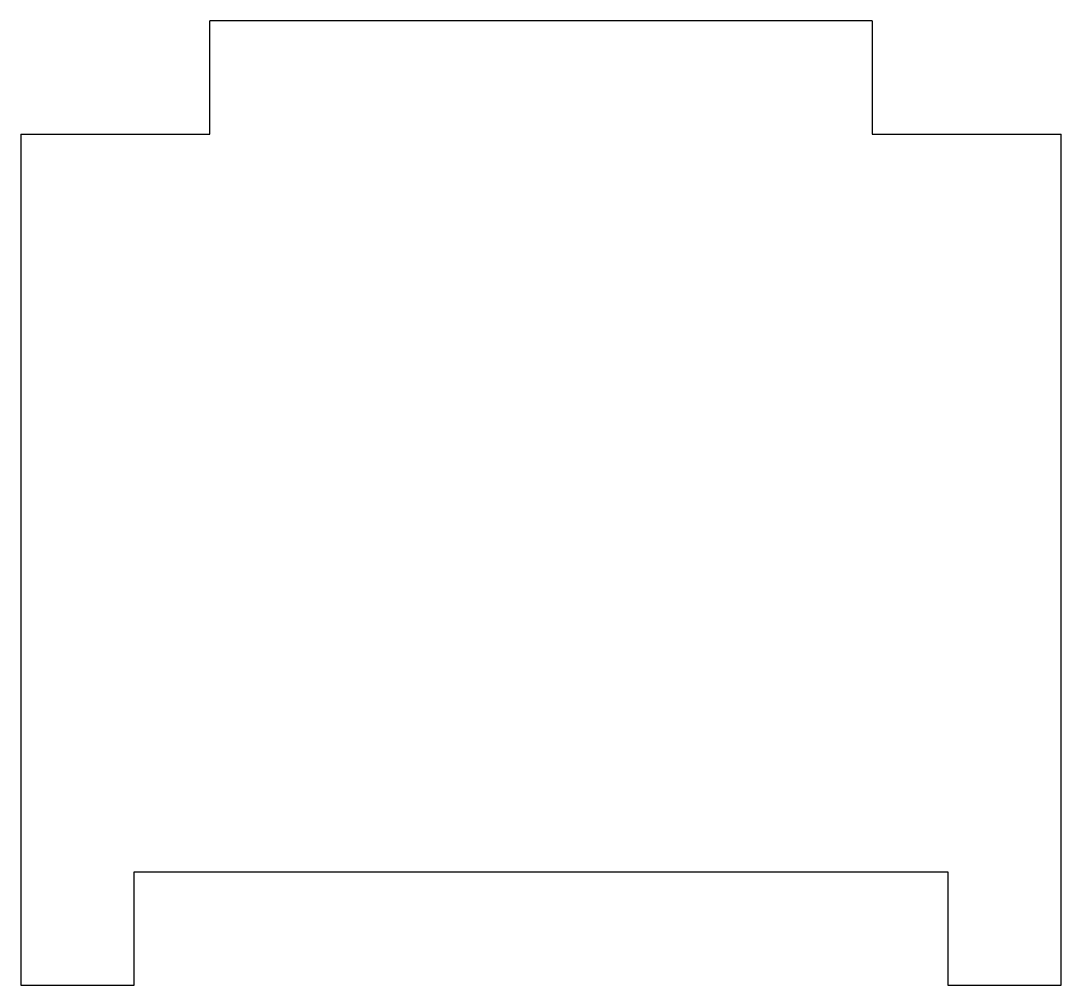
# Model space of a CAD drawing. Header units: millimetres. Extents: x -55 to 0, y 0 to 51.
import ezdxf

# ---------------------------------------------------------------- set-up
doc = ezdxf.new("R2010")
doc.units = ezdxf.units.MM

msp = doc.modelspace()

# ---------------------------------------------------------------- linework, layer by layer
at = {"color": 7, "linetype": 'Continuous', "lineweight": 25}
for p, q in [((-45, 45), (-45, 51)), ((-10, 51), (-45, 51)), ((-10, 51), (-10, 45)), ((-55, 45), (-45, 45)), ((-55, 45), (-55, 0)), ((-10, 45), (0, 45)), ((0, 0), (0, 45)), ((-49, 0), (-49, 6)), ((-49, 6), (-6, 6)), ((-6, 6), (-6, 0)), ((-55, 0), (-49, 0)), ((-6, 0), (0, 0))]:
    msp.add_line(p, q, dxfattribs=at)

doc.saveas('drawing.dxf')
